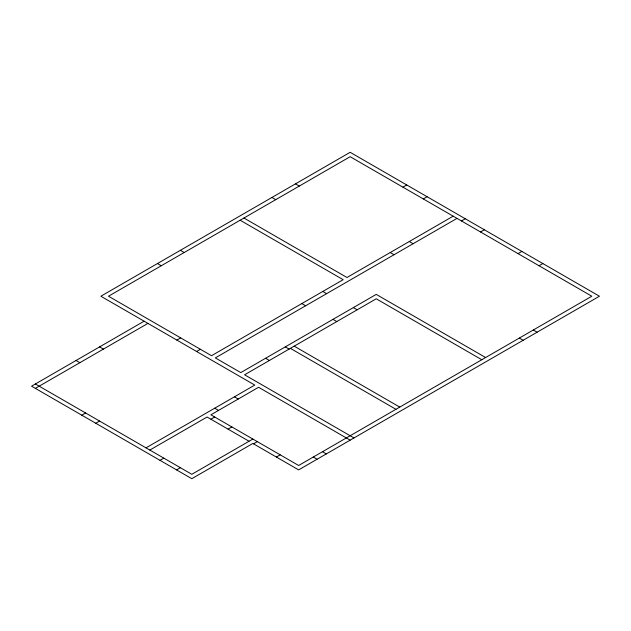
<?xml version="1.0" encoding="UTF-8"?>
<svg xmlns="http://www.w3.org/2000/svg" width="631" height="631" viewBox="0 0 631 631"><rect width="100%" height="100%" fill="white"/><g stroke="black" fill="none" stroke-linecap="round" stroke-linejoin="round"><path stroke-width="0.95" d="M144.113 321.195L31.55 386.18L191.808 478.7L252.857 443.459L298.644 469.89L599.45 296.223L350.158 152.3L100.865 296.223L254.766 385.076L146.021 447.86M35.368 388.38L147.93 323.395M402.941 187.178L406.758 184.978M176.861 340.101L180.679 337.9M423.291 198.923L427.108 196.722M81.793 415.182L85.603 412.982M196.58 351.483L200.39 349.282M453.184 216.181L346.979 277.498L243.952 218.018M95.778 423.259L99.595 421.058M457.002 218.389L215.337 357.903L240.774 372.59L376.234 294.385L485.618 357.54M461.45 220.953L465.268 218.752M480.53 231.971L484.34 229.771M149.839 450.061L207.071 417.02L249.04 441.25M210.888 419.221L214.706 417.02M160.014 460.346L163.823 458.145M518.051 253.63L521.861 251.43M228.059 429.135L231.877 426.935M176.546 469.89L180.363 467.689M539.032 265.754L542.849 263.545M252.857 439.05L191.808 474.299L35.368 383.979M253.496 443.822L257.314 441.621M276.386 457.041L280.203 454.841M409.298 241.515L413.116 243.724M295.466 183.873L299.283 186.074M533.313 330.005L537.131 332.206M390.226 252.534L394.036 254.735M519.321 338.082L523.138 340.283M271.937 197.456L275.755 199.664M240.143 220.219L343.161 279.699L211.519 355.703L108.5 296.223L350.158 156.701L591.815 296.223L298.644 465.489L210.888 414.819L258.584 387.276L350.158 440.154M481.8 359.741L376.234 298.794L244.591 374.798L353.975 437.946M353.336 307.605L357.154 309.805M322.812 291.451L326.629 293.652M332.987 319.357L336.804 321.558M301.831 303.566L305.641 305.767M180.363 250.326L184.181 252.534M157.466 263.545L161.284 265.754M294.196 346.159L399.762 407.105M290.378 348.359L395.945 409.306M285.291 346.892L289.108 349.093M265.58 358.274L269.398 360.475M234.416 396.828L238.234 399.029M322.496 451.717L326.314 453.918M313.276 457.041L317.093 459.242M214.706 408.21L218.515 410.41M99.595 346.892L103.413 349.093M76.067 360.475L79.885 362.683"/></g></svg>
